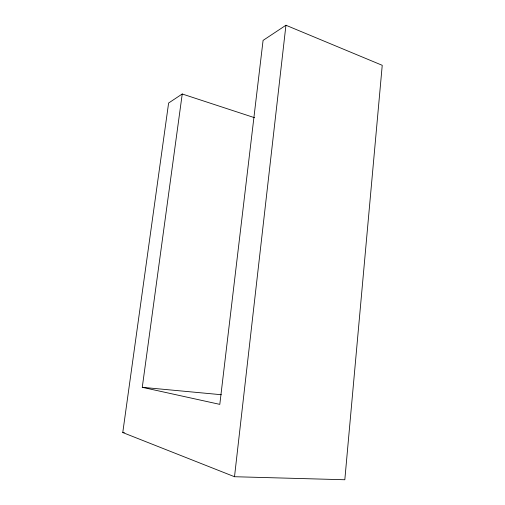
<?xml version="1.0" encoding="UTF-8"?>
<svg xmlns="http://www.w3.org/2000/svg" width="505" height="505" viewBox="0 0 505 505"><rect width="100%" height="100%" fill="white"/><g stroke="black" fill="none" stroke-linecap="round" stroke-linejoin="round"><path stroke-width="0.76" d="M234.509 476.72L285.937 25.25L382.234 65.309L344.82 479.75L234.509 476.72L122.765 432.558L168.613 103.026L182.236 93.993L254.589 117.715M285.937 25.25L263.08 40.4L219.801 404.372L142.271 387.316L182.236 93.993M122.765 432.558L124.331 432.646M142.271 387.316L221.335 394.727"/></g></svg>
